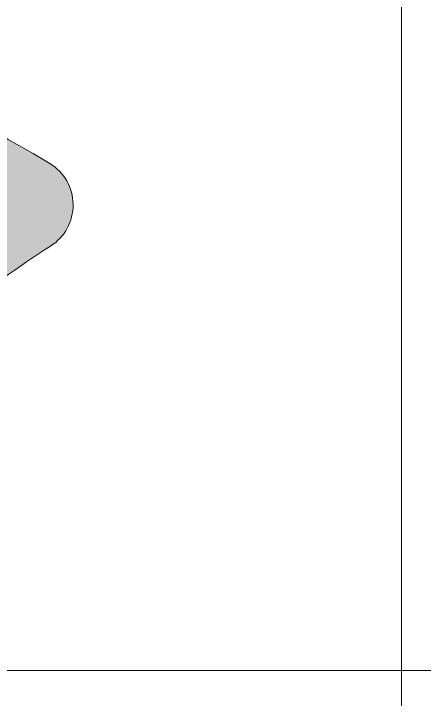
# Model space of a CAD drawing. Extents: x 0 to 297, y 0 to 420.
# Drawn here: x 255.18 to 266.85, y 240.62 to 260.14 of the extents above; entities that cross this region are included whole.
import ezdxf

# ---------------------------------------------------------------- set-up
doc = ezdxf.new("R2010")
doc.units = 0

msp = doc.modelspace()

# ---------------------------------------------------------------- linework, layer by layer
at = {"color": 7, "lineweight": 13}
for p, q in [((266.203, 271.213), (266.203, 227.518)), ((236.587, 241.435), (277.577, 241.435))]:
    msp.add_line(p, q, dxfattribs=at)
at = {"color": 7, "lineweight": 18}
for centre, radius, start, end in [((239.426, 228.304), 32.273, 58.6815, 74.1818), ((255.48, 254.69), 1.387, 302.6469, 58.6815), ((272.291, 228.451), 29.775, 122.6469, 128.9608)]:
    msp.add_arc(centre, radius, start, end, dxfattribs=at)
at = {"color": 7, "lineweight": 5}
for points in [[(255.259, 256.426), (254.782, 256.689), (255.039, 252.719), (254.872, 252.6)], [(255.259, 256.426), (255.039, 252.719), (255.375, 252.954), (255.206, 252.837)], [(255.732, 256.154), (255.259, 256.426), (255.544, 253.07), (255.375, 252.954)], [(255.732, 256.154), (255.544, 253.07), (255.884, 253.299), (255.714, 253.185)], [(255.732, 256.154), (255.884, 253.299), (256.201, 255.874)], [(255.884, 253.299), (256.056, 253.411), (256.201, 255.874), (256.228, 253.522)], [(256.201, 255.874), (256.228, 253.522), (256.345, 255.774), (256.37, 253.626)], [(256.345, 255.774), (256.37, 253.626), (256.475, 255.656), (256.497, 253.747)], [(256.475, 255.656), (256.497, 253.747), (256.589, 255.523), (256.608, 253.883)], [(256.589, 255.523), (256.608, 253.883), (256.685, 255.376), (256.701, 254.031)], [(256.685, 255.376), (256.701, 254.031), (256.762, 255.219), (256.774, 254.191)], [(256.762, 255.219), (256.774, 254.191), (256.819, 255.052), (256.827, 254.358)], [(256.819, 255.052), (256.827, 254.358), (256.854, 254.881), (256.858, 254.531)], [(256.854, 254.881), (256.858, 254.531), (256.867, 254.706)]]:
    msp.add_solid(points, dxfattribs=at)

doc.saveas('drawing.dxf')
